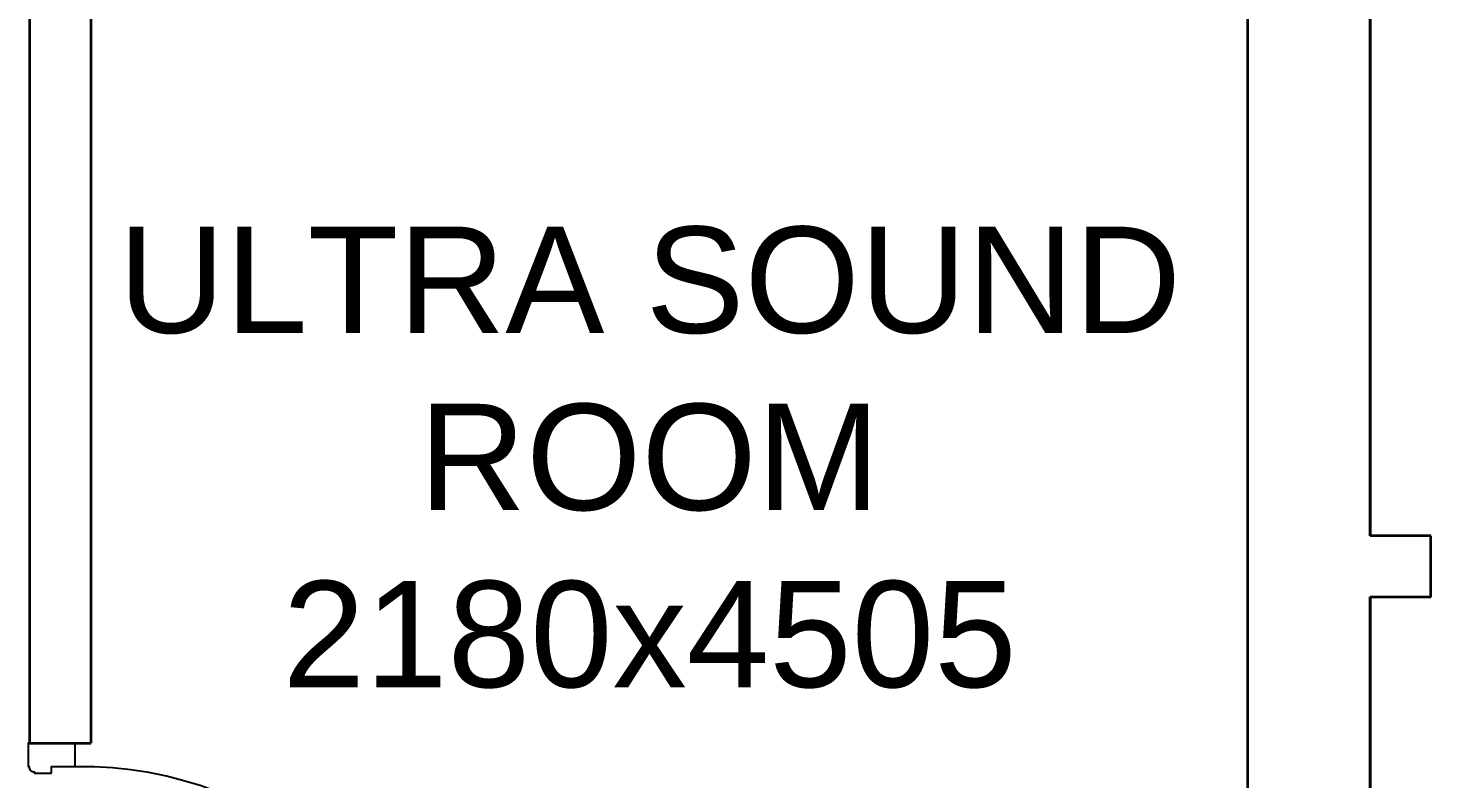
# Model space of a CAD drawing. Extents: x 3485972 to 3601240, y -673889 to -591207.
# Drawn here: x 3509668 to 3512311, y -599247 to -597834 of the extents above; entities that cross this region are included whole.
import ezdxf

# ---------------------------------------------------------------- set-up
doc = ezdxf.new("R2010")
doc.units = 0
doc.header["$LTSCALE"] = 6
doc.header["$MEASUREMENT"] = 0
doc.layers.add('DOOR', color=44, linetype='CONTINUOUS')
doc.layers.add('TEXT', color=181, linetype='CONTINUOUS')
doc.layers.add('WALL', color=8, linetype='CONTINUOUS', lineweight=35)
doc.styles.add('ARIAL', font='arial.ttf')

# ---------------------------------------------------------------- blocks, each defined once
blk = doc.blocks.new('Z$W@#1841')
at = {"layer": 'DOOR'}
blk.add_lwpolyline([(482.5, 633.2), (482.5, -167.4), (533, -167.4), (533, 633.2)], close=True, dxfattribs=at)
for points in [[(-254.1, -217.9), (-267.6, -217.9), (-267.6, -167.4), (-317.3, -167.4), (-317.3, -267.4), (-267.6, -267.4), (-267.6, -265.2, 0.414214), (-256.3, -253.9), (-254.1, -253.9)], [(519.5, -217.9), (533, -217.9), (533, -167.4), (582.7, -167.4), (582.7, -267.4), (533, -267.4), (533, -265.2, -0.414214), (521.7, -253.9), (519.5, -253.9)]]:
    blk.add_lwpolyline(points, format="xyb", close=True, dxfattribs=at)
at = {"layer": 'DOOR', "color": 145}
blk.add_arc((518.4, -152.1), 786.1, 92.6177, 181.1129, dxfattribs=at)

msp = doc.modelspace()

# ---------------------------------------------------------------- linework, layer by layer
at = {"layer": 'WALL', "linetype": 'ByBlock'}
for p, q in [((3511965.8, -600095), (3511965.7, -595590)), ((3512195.8, -598789.9), (3512195.7, -595590)), ((3512195.7, -595590), (3512195.8, -598790)), ((3509670.9, -597205), (3509670.9, -599180)), ((3509785.9, -597205), (3509785.9, -599180)), ((3512195.8, -597953.3), (3512195.8, -597953.3)), ((3512310.5, -598790), (3512195.8, -598790)), ((3512310.5, -598905), (3512310.5, -598790)), ((3512195.7, -601555), (3512195.8, -598904.9)), ((3512195.8, -598905), (3512195.7, -601555)), ((3512310.5, -598905), (3512195.8, -598905)), ((3509670.9, -599180), (3509785.9, -599180))]:
    msp.add_line(p, q, dxfattribs=at)

# ---------------------------------------------------------------- block references
at = {"layer": 'DOOR', "linetype": 'Continuous', "xscale": 0.8888888889923692, "yscale": 0.8888888889923692, "zscale": 0.8888888889923692, "rotation": 270}
msp.add_blockref('Z$W@#1841', (3509905.6, -599462.1), dxfattribs=at)

# ---------------------------------------------------------------- texts
at = {"layer": 'TEXT', "insert": (3510838.8, -598642.7), "char_height": 200, "width": 2086.034, "attachment_point": 5, "style": 'ARIAL'}
msp.add_mtext('ULTRA SOUND\\PROOM\\P2180x4505', dxfattribs=at)

doc.saveas('drawing.dxf')
